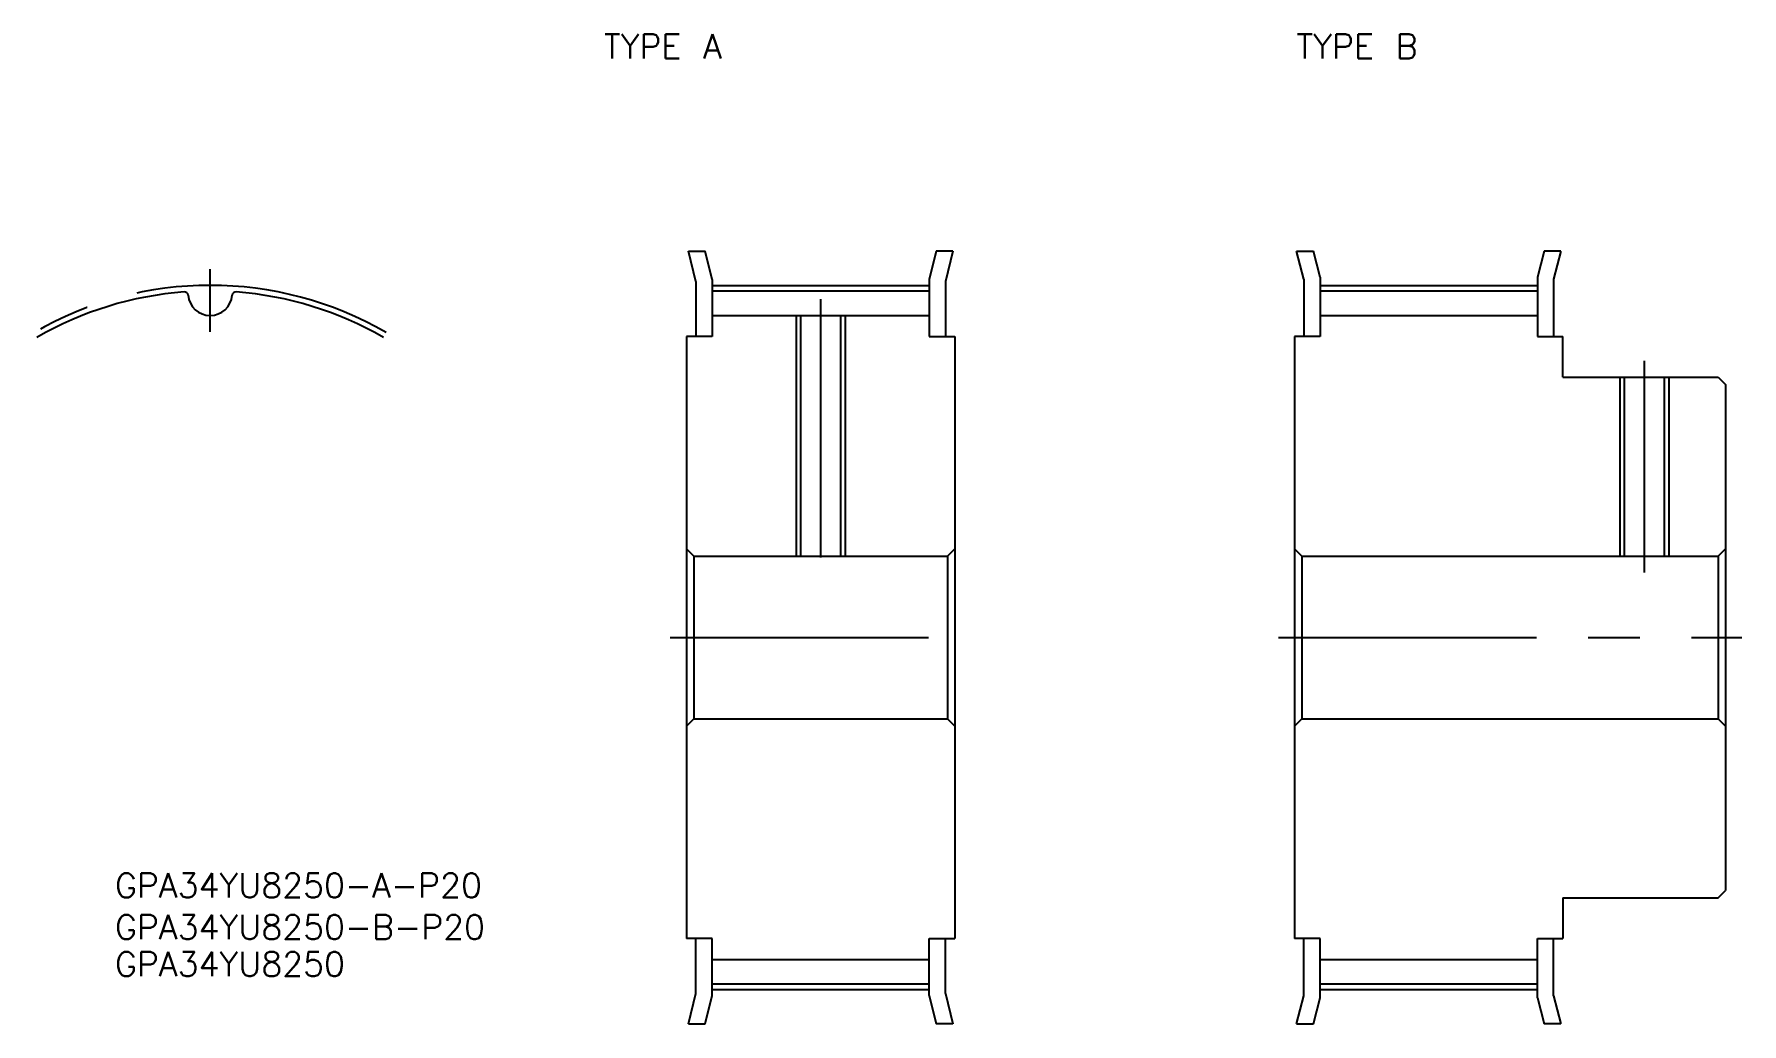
# Model space of a CAD drawing. Extents: x -22 to 188, y -47 to 74.
import ezdxf

# ---------------------------------------------------------------- set-up
doc = ezdxf.new("R2010")
doc.units = 0
doc.linetypes.add('CENTER', pattern=[50.8, 31.75, -6.35, 6.35, -6.35])
doc.layers.get('0').update_dxf_attribs({"linetype": 'CONTINUOUS'})
doc.layers.add('CENTER', color=1, linetype='CENTER')
doc.styles.get("Standard").update_dxf_attribs({"font": 'txt.shx', "height": 3, "bigfont": 'bigfont.shx'})

msp = doc.modelspace()

# ---------------------------------------------------------------- linework, layer by layer
at = {"color": 7, "linetype": 'CONTINUOUS'}
for p, q in [((59.73, 43.76), (58.83, 47.5)), ((58.83, 47.5), (60.88, 47.5)), ((61.73, 44), (60.88, 47.5)), ((89.27, 47.5), (88.43, 44)), ((91.33, 47.5), (89.27, 47.5)), ((91.33, 47.5), (90.43, 43.76)), ((134.52, 44.05), (133.62, 47.5)), ((133.62, 47.5), (135.69, 47.5)), ((136.52, 44.31), (135.69, 47.5)), ((164.05, 47.5), (163.22, 44.31)), ((166.12, 47.5), (164.05, 47.5)), ((166.12, 47.5), (165.22, 44.05)), ((136.52, 44.31), (136.52, 37)), ((163.22, 44.31), (163.22, 37)), ((59.73, 43.76), (59.73, 37)), ((61.73, 44), (61.73, 37)), ((61.73, 42.61), (88.43, 42.61)), ((88.43, 44), (88.43, 37)), ((90.43, 43.76), (90.43, 37)), ((134.52, 44.05), (134.52, 37)), ((136.52, 42.61), (163.22, 42.61)), ((165.22, 44.05), (165.22, 37)), ((61.73, 39.59), (88.43, 39.59)), ((72.62, 39.59), (72.62, 10)), ((77.54, 39.59), (77.54, 10)), ((136.52, 39.59), (163.22, 39.59)), ((58.58, 37), (58.58, -37)), ((61.73, 37), (58.58, 37)), ((88.43, 37), (91.58, 37)), ((91.58, 37), (91.58, -37)), ((133.37, 37), (133.37, -37)), ((136.52, 37), (133.37, 37)), ((163.22, 37), (166.37, 37)), ((166.37, 32), (166.37, 37)), ((166.37, 32), (185.46, 32)), ((173.91, 32), (173.91, 10)), ((178.83, 32), (178.83, 10)), ((185.46, 32), (186.37, 31.09)), ((186.37, 31.09), (186.37, -31.09)), ((58.58, 10.91), (59.48, 10)), ((91.58, 10.91), (90.67, 10)), ((133.37, 10.91), (134.27, 10)), ((186.37, 10.91), (185.46, 10)), ((59.48, 10), (90.67, 10)), ((59.48, 10), (59.48, -10)), ((90.67, 10), (90.67, -10)), ((134.27, 10), (185.46, 10)), ((134.27, 10), (134.27, -10)), ((185.46, 10), (185.46, -10)), ((58.58, -10.91), (59.48, -10)), ((59.48, -10), (90.67, -10)), ((91.58, -10.91), (90.67, -10)), ((133.37, -10.91), (134.27, -10)), ((134.27, -10), (185.46, -10)), ((186.37, -10.91), (185.46, -10)), ((185.46, -32), (186.37, -31.09)), ((166.37, -32), (185.46, -32)), ((166.37, -32), (166.37, -37)), ((61.73, -37), (58.58, -37)), ((59.73, -43.76), (59.73, -37)), ((61.73, -44), (61.73, -37)), ((88.43, -37), (91.58, -37)), ((88.43, -44), (88.43, -37)), ((90.43, -43.76), (90.43, -37)), ((136.52, -37), (133.37, -37)), ((134.52, -44.05), (134.52, -37)), ((136.52, -44.31), (136.52, -37)), ((163.22, -37), (166.37, -37)), ((163.22, -44.31), (163.22, -37)), ((165.22, -44.05), (165.22, -37)), ((61.73, -39.58), (88.43, -39.58)), ((136.52, -39.58), (163.22, -39.58)), ((58.83, -47.5), (59.73, -43.76)), ((60.88, -47.5), (61.73, -44)), ((61.73, -42.6), (88.43, -42.6)), ((88.43, -44), (89.27, -47.5)), ((90.43, -43.76), (91.33, -47.5)), ((133.62, -47.5), (134.52, -44.05)), ((136.52, -42.6), (163.22, -42.6)), ((165.22, -44.05), (166.12, -47.5)), ((135.69, -47.5), (136.52, -44.31)), ((163.22, -44.31), (164.05, -47.5)), ((58.83, -47.5), (60.88, -47.5)), ((91.33, -47.5), (89.27, -47.5)), ((133.62, -47.5), (135.69, -47.5)), ((166.12, -47.5), (164.05, -47.5))]:
    msp.add_line(p, q, dxfattribs=at)
at = {"color": 3, "linetype": 'CONTINUOUS'}
for p, q in [((72.08, 39.59), (72.08, 10)), ((78.08, 39.59), (78.08, 10)), ((173.37, 32), (173.37, 10)), ((179.37, 32), (179.37, 10))]:
    msp.add_line(p, q, dxfattribs=at)
at = {"color": 7, "linetype": 'CONTINUOUS'}
for centre, radius, start, end in [((0, 0), 42.6, 94.2987, 120), ((-3.16, 42.03), 0.453, 4.8768, 94.2987), ((0, 42.3), 2.72, 184.8768, 355.1232), ((3.16, 42.03), 0.453, 85.7014, 175.1232), ((0, 0), 42.6, 60, 85.7013)]:
    msp.add_arc(centre, radius, start, end, dxfattribs=at)
at = {"layer": 'CENTER', "color": 1, "linetype": 'CENTER'}
for p, q in [((0, 37.58), (0, 45.29)), ((61.73, 43.29), (88.43, 43.29)), ((136.52, 43.29), (163.22, 43.29)), ((75.08, 41.59), (75.08, 8)), ((176.37, 34), (176.37, 8)), ((56.58, 0), (93.58, 0)), ((131.37, 0), (188.37, 0)), ((61.73, -43.29), (88.43, -43.29)), ((136.52, -43.29), (163.22, -43.29))]:
    msp.add_line(p, q, dxfattribs=at)
msp.add_arc((0, 0), 43.29, 60, 120, dxfattribs=at)

# ---------------------------------------------------------------- texts
at = {"color": 7, "linetype": 'CONTINUOUS'}
for s, p in [('TYPE A', (48.43, 71.17)), ('TYPE B', (133.6, 71.17)), ('GPA34YU8250-A-P20', (-11.71, -31.98)), ('GPA34YU8250-B-P20', (-11.71, -37.11)), ('GPA34YU8250', (-11.71, -41.65))]:
    msp.add_text(s, height=3, dxfattribs=at).set_placement(p)

doc.saveas('drawing.dxf')
